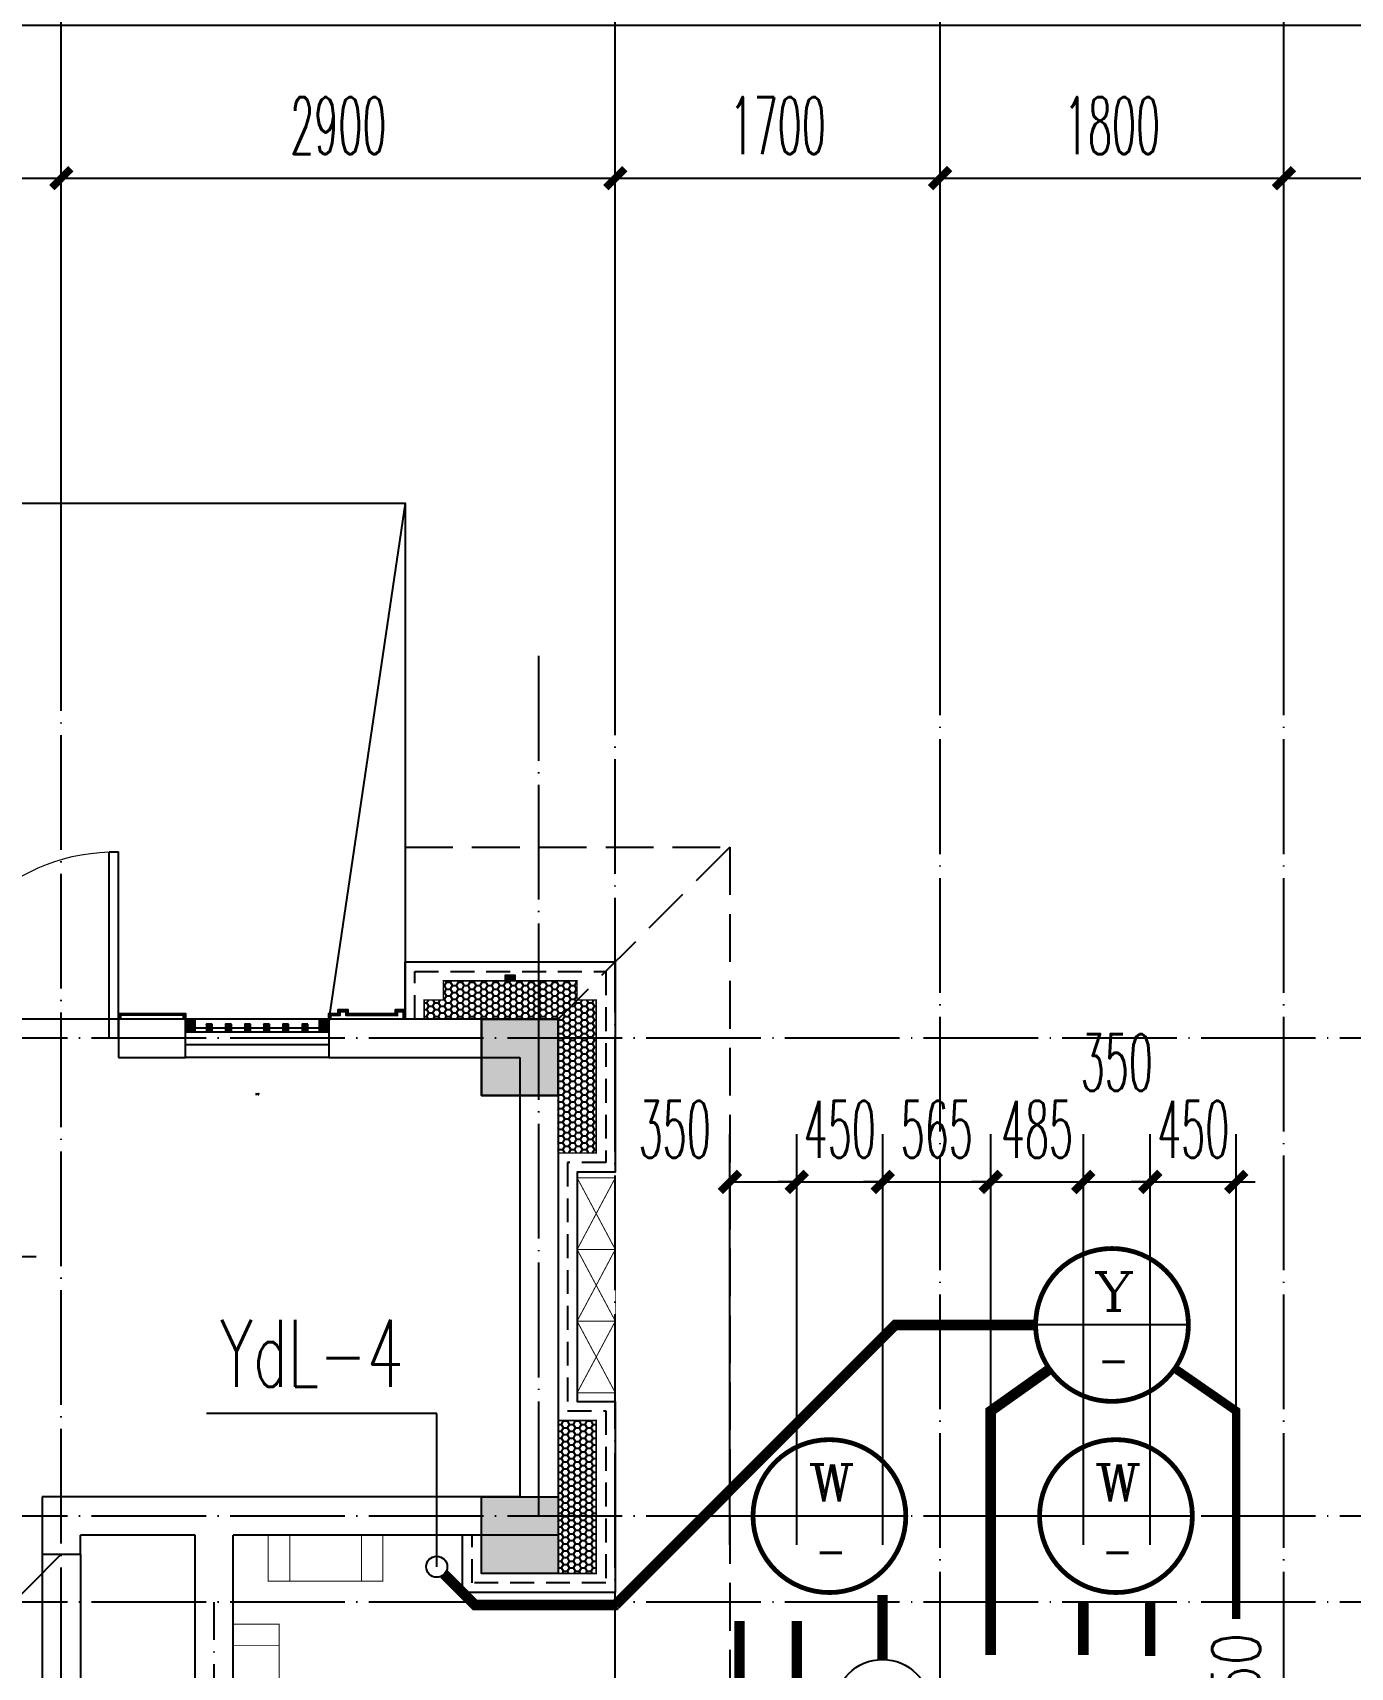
# Model space of a CAD drawing. Extents: x 27938 to 1507990, y 110129 to 923079.
# Drawn here: x 866667 to 873564, y 684866 to 693418 of the extents above; entities that cross this region are included whole.
import ezdxf
from ezdxf.enums import TextEntityAlignment as Align

# ---------------------------------------------------------------- set-up
doc = ezdxf.new("R2010")
doc.units = 0
doc.header["$LTSCALE"] = 1000
doc.header["$MEASUREMENT"] = 0
for name, pattern in [('DASH', [0.35, 0.25, -0.1]), ('DOTE', [2.42, 2, -0.2, 0.02, -0.2]), ('HIDDEN', [0.375, 0.25, -0.125])]:
    doc.linetypes.add(name, pattern=pattern)
for name, color, linetype in [('A-EQPM-MECH', 191, 'Continuous'), ('AXIS', 3, 'Continuous'), ('DIM_ELEV', 3, 'Continuous'), ('DIM_污水', 2, 'Continuous'), ('DIM_雨水', 4, 'Continuous'), ('DOTE', 1, 'Continuous'), ('PIPE-凝结', 150, 'N'), ('PIPE-污水', 2, 'W'), ('PIPE-雨水', 4, 'TG_Y'), ('PIPE-餐饮排水', 41, 'P'), ('PUB_HATCH', 8, 'Continuous'), ('TEXT_凝结', 7, 'Continuous'), ('TWT_DIM', 3, 'Continuous'), ('VPIPE-雨水', 4, 'Y'), ('WALL', 9, 'Continuous'), ('WELL_污水', 2, 'Continuous'), ('WINDOW', 4, 'Continuous'), ('WINDOW_TEXT', 7, 'Continuous'), ('卫生间', 6, 'Continuous'), ('看线', 251, 'Continuous'), ('立面', 73, 'Continuous'), ('立面-看线', 251, 'Continuous'), ('设备', 253, 'Continuous'), ('铝合金', 144, 'Continuous')]:
    doc.layers.add(name, color=color, linetype=linetype)
doc.styles.add('_TCH_DIM_T3', font='SIMPLEX.shx', dxfattribs={"width": 0.494118, "bigfont": 'GBCBIG.shx'})
doc.styles.add('_TCH_WINDOW', font='SIMPLEX.shx', dxfattribs={"width": 0.7, "height": 3.5, "bigfont": 'GBCBIG.shx'})
doc.styles.add('_TWT_CIRCLE', font='COMPLEX', dxfattribs={"width": 1.1, "height": 3.5, "bigfont": 'HZTXT'})
doc.styles.add('_TWT_PIPEDN', font='SIMPLEX', dxfattribs={"width": 0.8, "height": 3.5, "bigfont": 'HZTXT'})
doc.styles.add('_TWT_SERIAL', font='SIMPLEX', dxfattribs={"width": 0.8, "height": 3.5, "bigfont": 'HZTXT'})
doc.styles.get("Standard").update_dxf_attribs({"font": 'gbenor.shx', "bigfont": 'gbcbig.shx'})
doc.styles.add('TG_LINETYPE', font='SIMPLEX', dxfattribs={"width": 0.8, "height": 3, "bigfont": 'HZTXT'})
doc.linetypes.add('N', pattern='A,3,-0.2,["N",Standard,S=0.25,R=0,X=-0.1,Y=-0.115],-0.2', length=3.4)
doc.linetypes.add('P', pattern='A,3,-0.2,["P",Standard,S=0.25,R=0,X=-0.1,Y=-0.115],-0.2', length=3.4)
doc.linetypes.add('TG_Y', pattern='A,2,-0.229,["Y",TG_LINETYPE,S=0.1,R=0,X=-0.229,Y=-0.15],0', length=2.229)
doc.linetypes.add('W', pattern='A,3,-0.2,["W",Standard,S=0.25,R=0,X=-0.1,Y=-0.115],-0.2', length=3.4)
doc.linetypes.add('Y', pattern='A,3,-0.2,["Y",Standard,S=0.25,R=0,X=-0.1,Y=-0.115],-0.2', length=3.4)
doc.dimstyles.new('_TCH_ARCH&&100', dxfattribs={"dimtxt": 297.5, "dimasz": 100, "dimexe": 250, "dimexo": 300, "dimgap": 126.25, "dimtad": 1, "dimdec": 0, "dimzin": 0, "dimdsep": 46, "dimtxsty": '_TCH_DIM_T3', "dimblk": 'ARCHTICK', "dimcen": 0.09, "dimclrt": 4, "dimazin": 2, "dimtfac": 1, "dimtdec": 0, "dimtix": 1, "dimtmove": 2, "dimatfit": 3, "dimfxl": 100, "dimtolj": 1, "dimtzin": 0, "dimarcsym": 0})
doc.dimstyles.new('_TWT_ARCH&&100', dxfattribs={"dimtxt": 297.5, "dimasz": 100, "dimexe": 250, "dimexo": 300, "dimgap": 126.25, "dimtad": 1, "dimdec": 0, "dimzin": 0, "dimdsep": 46, "dimtxsty": '_TCH_DIM_T3', "dimblk": 'ARCHTICK', "dimcen": 0.09, "dimclrt": 7, "dimazin": 2, "dimtfac": 1, "dimtdec": 0, "dimtix": 1, "dimtmove": 2, "dimatfit": 3, "dimfxl": 1, "dimtolj": 1, "dimtzin": 0, "dimarcsym": 0})

# ---------------------------------------------------------------- blocks, each defined once
blk = doc.blocks.new('A$C148B7D8E')
at = {"layer": '卫生间', "color": 159, "linetype": 'DASH', "true_color": 0x22346e}
blk.add_line((7700, 15400), (8600, 14500), dxfattribs=at)
blk.add_lwpolyline([(9400.3, 15400), (7700, 15400), (7700, 10800), (7300, 10800), (7300, 10000), (900, 10000), (900, 9000), (-900, 9000), (-900, -900), (1750, -900), (1750, -2100), (23450, -2100), (23450, -900), (25100, -900)], dxfattribs=at)
blk = doc.blocks.new('A$C028C60F5')
at = {"color": 0}
blk.add_lwpolyline([(400, 0), (0, 0), (0, -400), (400, -400)], close=True, dxfattribs=at)
at = {"layer": 'PUB_HATCH', "color": 0}
blk.add_solid([(0, -400), (400, -400), (0, 0), (400, 0)], dxfattribs=at)
blk = doc.blocks.new('A$C341176C1')
at = {"layer": '设备', "color": 3, "const_width": 5}
blk.add_lwpolyline([(-240, -200), (0, -200), (0, -800), (-240, -800)], close=True, dxfattribs=at)
for points in [[(-240, -312.3), (0, -312.3)], [(-240, -687.7), (0, -687.7)]]:
    blk.add_lwpolyline(points, dxfattribs=at)
blk = doc.blocks.new('A$C3EFA6995')
for p in [(9700, 100), (9700, -2400), (15900, -2400)]:
    blk.add_blockref('A$C028C60F5', p)
at = {"xscale": -1}
blk.add_blockref('A$C028C60F5', (16300, 100), dxfattribs=at)
blk = doc.blocks.new('$TWTSYS$00000190')
blk.add_line((0, 0.5, 0), (0, -0.5, 0))
blk.add_circle((0, 0, 0), 0.5)
blk = doc.blocks.new('_ArchTick')
at = {"color": 0, "linetype": 'ByBlock', "const_width": 0.4}
blk.add_lwpolyline([(-0.5, -0.5), (0.5, 0.5)], dxfattribs=at)
blk = doc.blocks.new('*D708')
at = {"layer": 'Defpoints', "color": 0}
for p in [(870666.6, 687405.6), (870316.6, 685207.2), (870666.6, 685207.2)]:
    blk.add_point(p, dxfattribs=at)
at = {"layer": 'TWT_DIM', "color": 0, "lineweight": -2}
for p, q in [((870316.6, 685507.2), (870316.6, 687655.6)), ((870666.6, 685507.2), (870666.6, 687655.6)), ((870316.6, 687405.6), (870666.6, 687405.6))]:
    blk.add_line(p, q, dxfattribs=at)
at = {"layer": 'TWT_DIM', "color": 0, "lineweight": -2, "xscale": 100, "yscale": 100, "zscale": 100, "rotation": 180}
blk.add_blockref('_ArchTick', (870316.6, 687405.6), dxfattribs=at)
at = {"layer": 'TWT_DIM', "color": 0, "lineweight": -2, "xscale": 100, "yscale": 100, "zscale": 100}
blk.add_blockref('_ArchTick', (870666.6, 687405.6), dxfattribs=at)
at = {"layer": 'TWT_DIM', "color": 7, "insert": (870027.6, 687680.6), "char_height": 297.5, "attachment_point": 5, "style": '_TCH_DIM_T3'}
blk.add_mtext('\\A1;350', dxfattribs=at)
blk = doc.blocks.new('*D709')
at = {"layer": 'Defpoints', "color": 0}
for p in [(871116.5, 687405.6), (870666.6, 685207.2), (871116.5, 685207.2)]:
    blk.add_point(p, dxfattribs=at)
at = {"layer": 'TWT_DIM', "color": 0, "lineweight": -2}
for p, q in [((870666.6, 685507.2), (870666.6, 687655.6)), ((871116.5, 685507.2), (871116.5, 687655.6)), ((870666.6, 687405.6), (870566.6, 687405.6)), ((870666.6, 687405.6), (871116.5, 687405.6)), ((871116.5, 687405.6), (871216.5, 687405.6))]:
    blk.add_line(p, q, dxfattribs=at)
at = {"layer": 'TWT_DIM', "color": 0, "lineweight": -2, "xscale": 100, "yscale": 100, "zscale": 100}
blk.add_blockref('_ArchTick', (870666.6, 687405.6), dxfattribs=at)
at = {"layer": 'TWT_DIM', "color": 0, "lineweight": -2, "xscale": 100, "yscale": 100, "zscale": 100, "rotation": 180}
blk.add_blockref('_ArchTick', (871116.5, 687405.6), dxfattribs=at)
at = {"layer": 'TWT_DIM', "color": 7, "insert": (870891.5, 687680.6), "char_height": 297.5, "attachment_point": 5, "style": '_TCH_DIM_T3'}
blk.add_mtext('\\A1;450', dxfattribs=at)
blk = doc.blocks.new('*D710')
at = {"layer": 'Defpoints', "color": 0}
for p in [(871681.6, 687405.6), (871116.5, 685207.2), (871681.6, 685207.2)]:
    blk.add_point(p, dxfattribs=at)
at = {"layer": 'TWT_DIM', "color": 0, "lineweight": -2}
for p, q in [((871116.5, 685507.2), (871116.5, 687655.6)), ((871681.6, 685507.2), (871681.6, 687655.6)), ((871116.5, 687405.6), (871016.5, 687405.6)), ((871116.5, 687405.6), (871681.6, 687405.6)), ((871681.6, 687405.6), (871781.6, 687405.6))]:
    blk.add_line(p, q, dxfattribs=at)
at = {"layer": 'TWT_DIM', "color": 0, "lineweight": -2, "xscale": 100, "yscale": 100, "zscale": 100}
blk.add_blockref('_ArchTick', (871116.5, 687405.6), dxfattribs=at)
at = {"layer": 'TWT_DIM', "color": 0, "lineweight": -2, "xscale": 100, "yscale": 100, "zscale": 100, "rotation": 180}
blk.add_blockref('_ArchTick', (871681.6, 687405.6), dxfattribs=at)
at = {"layer": 'TWT_DIM', "color": 7, "insert": (871399, 687680.6), "char_height": 297.5, "attachment_point": 5, "style": '_TCH_DIM_T3'}
blk.add_mtext('\\A1;565', dxfattribs=at)
blk = doc.blocks.new('*D711')
at = {"layer": 'Defpoints', "color": 0}
for p in [(872166.6, 687405.6), (871681.6, 685207.2), (872166.6, 685207.2)]:
    blk.add_point(p, dxfattribs=at)
at = {"layer": 'TWT_DIM', "color": 0, "lineweight": -2}
for p, q in [((871681.6, 685507.2), (871681.6, 687655.6)), ((872166.6, 685507.2), (872166.6, 687655.6)), ((871681.6, 687405.6), (871581.6, 687405.6)), ((871681.6, 687405.6), (872166.6, 687405.6)), ((872166.6, 687405.6), (872266.6, 687405.6))]:
    blk.add_line(p, q, dxfattribs=at)
at = {"layer": 'TWT_DIM', "color": 0, "lineweight": -2, "xscale": 100, "yscale": 100, "zscale": 100}
blk.add_blockref('_ArchTick', (871681.6, 687405.6), dxfattribs=at)
at = {"layer": 'TWT_DIM', "color": 0, "lineweight": -2, "xscale": 100, "yscale": 100, "zscale": 100, "rotation": 180}
blk.add_blockref('_ArchTick', (872166.6, 687405.6), dxfattribs=at)
at = {"layer": 'TWT_DIM', "color": 7, "insert": (871924.1, 687680.6), "char_height": 297.5, "attachment_point": 5, "style": '_TCH_DIM_T3'}
blk.add_mtext('\\A1;485', dxfattribs=at)
blk = doc.blocks.new('*D712')
at = {"layer": 'Defpoints', "color": 0}
for p in [(872516.6, 687405.6), (872166.6, 685207.2), (872516.6, 685207.2)]:
    blk.add_point(p, dxfattribs=at)
at = {"layer": 'TWT_DIM', "color": 0, "lineweight": -2}
for p, q in [((872166.6, 685507.2), (872166.6, 687655.6)), ((872516.6, 685507.2), (872516.6, 687655.6)), ((872166.6, 687405.6), (872516.6, 687405.6))]:
    blk.add_line(p, q, dxfattribs=at)
at = {"layer": 'TWT_DIM', "color": 0, "lineweight": -2, "xscale": 100, "yscale": 100, "zscale": 100, "rotation": 180}
blk.add_blockref('_ArchTick', (872166.6, 687405.6), dxfattribs=at)
at = {"layer": 'TWT_DIM', "color": 0, "lineweight": -2, "xscale": 100, "yscale": 100, "zscale": 100}
blk.add_blockref('_ArchTick', (872516.6, 687405.6), dxfattribs=at)
at = {"layer": 'TWT_DIM', "color": 7, "insert": (872341.6, 688030.6), "char_height": 297.5, "attachment_point": 5, "style": '_TCH_DIM_T3'}
blk.add_mtext('\\A1;350', dxfattribs=at)
blk = doc.blocks.new('*D713')
at = {"layer": 'Defpoints', "color": 0}
for p in [(872966.6, 687405.6), (872516.6, 685207.2), (872966.6, 685207.2)]:
    blk.add_point(p, dxfattribs=at)
at = {"layer": 'TWT_DIM', "color": 0, "lineweight": -2}
for p, q in [((872516.6, 685507.2), (872516.6, 687655.6)), ((872966.6, 685507.2), (872966.6, 687655.6)), ((872516.6, 687405.6), (872416.6, 687405.6)), ((872516.6, 687405.6), (872966.6, 687405.6)), ((872966.6, 687405.6), (873066.6, 687405.6))]:
    blk.add_line(p, q, dxfattribs=at)
at = {"layer": 'TWT_DIM', "color": 0, "lineweight": -2, "xscale": 100, "yscale": 100, "zscale": 100}
blk.add_blockref('_ArchTick', (872516.6, 687405.6), dxfattribs=at)
at = {"layer": 'TWT_DIM', "color": 0, "lineweight": -2, "xscale": 100, "yscale": 100, "zscale": 100, "rotation": 180}
blk.add_blockref('_ArchTick', (872966.6, 687405.6), dxfattribs=at)
at = {"layer": 'TWT_DIM', "color": 7, "insert": (872741.6, 687680.6), "char_height": 297.5, "attachment_point": 5, "style": '_TCH_DIM_T3'}
blk.add_mtext('\\A1;450', dxfattribs=at)
blk = doc.blocks.new('*D937')
at = {"layer": 'AXIS', "color": 0, "lineweight": -2}
for p, q in [((873216.6, 690457.2), (873216.6, 692907.2)), ((876116.6, 690457.2), (876116.6, 692907.2)), ((873216.6, 692657.2), (876116.6, 692657.2))]:
    blk.add_line(p, q, dxfattribs=at)
at = {"layer": 'Defpoints', "color": 0}
for p in [(876116.6, 692657.2), (873216.6, 690157.2), (876116.6, 690157.2)]:
    blk.add_point(p, dxfattribs=at)
at = {"layer": 'AXIS', "color": 0, "lineweight": -2, "xscale": 100, "yscale": 100, "zscale": 100, "rotation": 180}
blk.add_blockref('_ArchTick', (873216.6, 692657.2), dxfattribs=at)
at = {"layer": 'AXIS', "color": 0, "lineweight": -2, "xscale": 100, "yscale": 100, "zscale": 100}
blk.add_blockref('_ArchTick', (876116.6, 692657.2), dxfattribs=at)
at = {"layer": 'AXIS', "color": 4, "insert": (874666.6, 692932.2), "char_height": 297.5, "attachment_point": 5, "style": '_TCH_DIM_T3'}
blk.add_mtext('\\A1;2900', dxfattribs=at)
blk = doc.blocks.new('*D938')
at = {"layer": 'AXIS', "color": 0, "lineweight": -2}
for p, q in [((871416.6, 690457.2), (871416.6, 692907.2)), ((873216.6, 690457.2), (873216.6, 692907.2)), ((871416.6, 692657.2), (873216.6, 692657.2))]:
    blk.add_line(p, q, dxfattribs=at)
at = {"layer": 'Defpoints', "color": 0}
for p in [(873216.6, 692657.2), (871416.6, 690157.2), (873216.6, 690157.2)]:
    blk.add_point(p, dxfattribs=at)
at = {"layer": 'AXIS', "color": 0, "lineweight": -2, "xscale": 100, "yscale": 100, "zscale": 100, "rotation": 180}
blk.add_blockref('_ArchTick', (871416.6, 692657.2), dxfattribs=at)
at = {"layer": 'AXIS', "color": 0, "lineweight": -2, "xscale": 100, "yscale": 100, "zscale": 100}
blk.add_blockref('_ArchTick', (873216.6, 692657.2), dxfattribs=at)
at = {"layer": 'AXIS', "color": 4, "insert": (872316.6, 692932.2), "char_height": 297.5, "attachment_point": 5, "style": '_TCH_DIM_T3'}
blk.add_mtext('\\A1;1800', dxfattribs=at)
blk = doc.blocks.new('*D939')
at = {"layer": 'AXIS', "color": 0, "lineweight": -2}
for p, q in [((869716.6, 690457.2), (869716.6, 692907.2)), ((871416.6, 690457.2), (871416.6, 692907.2)), ((869716.6, 692657.2), (871416.6, 692657.2))]:
    blk.add_line(p, q, dxfattribs=at)
at = {"layer": 'Defpoints', "color": 0}
for p in [(871416.6, 692657.2), (869716.6, 690157.2), (871416.6, 690157.2)]:
    blk.add_point(p, dxfattribs=at)
at = {"layer": 'AXIS', "color": 0, "lineweight": -2, "xscale": 100, "yscale": 100, "zscale": 100, "rotation": 180}
blk.add_blockref('_ArchTick', (869716.6, 692657.2), dxfattribs=at)
at = {"layer": 'AXIS', "color": 0, "lineweight": -2, "xscale": 100, "yscale": 100, "zscale": 100}
blk.add_blockref('_ArchTick', (871416.6, 692657.2), dxfattribs=at)
at = {"layer": 'AXIS', "color": 4, "insert": (870566.6, 692932.2), "char_height": 297.5, "attachment_point": 5, "style": '_TCH_DIM_T3'}
blk.add_mtext('\\A1;1700', dxfattribs=at)
blk = doc.blocks.new('*D940')
at = {"layer": 'AXIS', "color": 0, "lineweight": -2}
for p, q in [((866816.6, 690457.2), (866816.6, 692907.2)), ((869716.6, 690457.2), (869716.6, 692907.2)), ((866816.6, 692657.2), (869716.6, 692657.2))]:
    blk.add_line(p, q, dxfattribs=at)
at = {"layer": 'Defpoints', "color": 0}
for p in [(869716.6, 692657.2), (866816.6, 690157.2), (869716.6, 690157.2)]:
    blk.add_point(p, dxfattribs=at)
at = {"layer": 'AXIS', "color": 0, "lineweight": -2, "xscale": 100, "yscale": 100, "zscale": 100, "rotation": 180}
blk.add_blockref('_ArchTick', (866816.6, 692657.2), dxfattribs=at)
at = {"layer": 'AXIS', "color": 0, "lineweight": -2, "xscale": 100, "yscale": 100, "zscale": 100}
blk.add_blockref('_ArchTick', (869716.6, 692657.2), dxfattribs=at)
at = {"layer": 'AXIS', "color": 4, "insert": (868266.6, 692932.2), "char_height": 297.5, "attachment_point": 5, "style": '_TCH_DIM_T3'}
blk.add_mtext('\\A1;2900', dxfattribs=at)
blk = doc.blocks.new('*D941')
at = {"layer": 'AXIS', "color": 0, "lineweight": -2}
for p, q in [((864016.6, 690457.2), (864016.6, 692907.2)), ((866816.6, 690457.2), (866816.6, 692907.2)), ((864016.6, 692657.2), (866816.6, 692657.2))]:
    blk.add_line(p, q, dxfattribs=at)
at = {"layer": 'Defpoints', "color": 0}
for p in [(866816.6, 692657.2), (864016.6, 690157.2), (866816.6, 690157.2)]:
    blk.add_point(p, dxfattribs=at)
at = {"layer": 'AXIS', "color": 0, "lineweight": -2, "xscale": 100, "yscale": 100, "zscale": 100, "rotation": 180}
blk.add_blockref('_ArchTick', (864016.6, 692657.2), dxfattribs=at)
at = {"layer": 'AXIS', "color": 0, "lineweight": -2, "xscale": 100, "yscale": 100, "zscale": 100}
blk.add_blockref('_ArchTick', (866816.6, 692657.2), dxfattribs=at)
at = {"layer": 'AXIS', "color": 4, "insert": (865416.6, 692932.2), "char_height": 297.5, "attachment_point": 5, "style": '_TCH_DIM_T3'}
blk.add_mtext('\\A1;2800', dxfattribs=at)
blk = doc.blocks.new('*D959')
at = {"layer": 'AXIS', "color": 0, "lineweight": -2}
for p, q in [((827816.6, 690457.2), (827816.6, 693707.2)), ((878016.6, 690457.2), (878016.6, 693707.2)), ((827816.6, 693457.2), (878016.6, 693457.2))]:
    blk.add_line(p, q, dxfattribs=at)
at = {"layer": 'Defpoints', "color": 0}
for p in [(878016.6, 693457.2), (827816.6, 690157.2), (878016.6, 690157.2)]:
    blk.add_point(p, dxfattribs=at)
at = {"layer": 'AXIS', "color": 0, "lineweight": -2, "xscale": 100, "yscale": 100, "zscale": 100, "rotation": 180}
blk.add_blockref('_ArchTick', (827816.6, 693457.2), dxfattribs=at)
at = {"layer": 'AXIS', "color": 0, "lineweight": -2, "xscale": 100, "yscale": 100, "zscale": 100}
blk.add_blockref('_ArchTick', (878016.6, 693457.2), dxfattribs=at)
at = {"layer": 'AXIS', "color": 4, "insert": (852916.6, 693732.2), "char_height": 297.5, "attachment_point": 5, "style": '_TCH_DIM_T3'}
blk.add_mtext('\\A1;50200', dxfattribs=at)
blk = doc.blocks.new('$DorLib2D$00000116')
at = {"color": 0}
for p, q in [((-0.5, 0), (-0.1464, 0.3536)), ((0.5, 0), (0.1464, 0.3536))]:
    blk.add_line(p, q, dxfattribs=at)
for centre, start, end in [((-0.5, 0), 0, 45), ((0.5, 0), 135, 180)]:
    blk.add_arc(centre, 0.5, start, end, dxfattribs=at)
blk = doc.blocks.new('$WINLIB2D$00000001')
at = {"color": 0}
for points in [[(-0.5, 0.5), (-0.5, -0.5)], [(-0.5, 0.5), (0.5, 0.5)], [(0.5, -0.5), (0.5, 0.5)], [(0.5, 0.167), (-0.5, 0.167)], [(0.5, -0.167), (-0.5, -0.167)], [(-0.5, -0.5), (0.5, -0.5)]]:
    blk.add_lwpolyline(points, dxfattribs=at)
blk = doc.blocks.new('$DorLib2D$00000002')
for p, q in [((-0.5, 0), (-0.5, 0.4875)), ((-0.475, 0.4875), (-0.5, 0.4875)), ((-0.475, 0), (-0.475, 0.4875)), ((0.475, 0), (0.475, 0.4875)), ((0.475, 0.4875), (0.5, 0.4875)), ((0.5, 0), (0.5, 0.4875)), ((-0.5, 0), (-0.475, 0)), ((0.5, 0), (0.475, 0))]:
    blk.add_line(p, q)
at = {"lineweight": 13}
for centre, start, end in [((-0.4875, 0), 0, 88.5307), ((0.4875, 0), 91.4693, 180)]:
    blk.add_arc(centre, 0.4875, start, end, dxfattribs=at)

msp = doc.modelspace()

# ---------------------------------------------------------------- hatches: boundary and pattern name
at = {"layer": 'PIPE-凝结'}
for points in [[(872966.6, 686207.2), (872979.4, 686225.7), (872989.1, 686219)], [(872966.6, 686207.2), (872989.1, 686207.2), (872989.1, 686219)]]:
    msp.add_hatch(color=256, dxfattribs=at).paths.add_polyline_path(points)
at = {"layer": 'PIPE-雨水'}
for points in [[(871181.6, 686657.2), (871162.1, 686676.6), (871170.2, 686684.7)], [(871181.6, 686657.2), (871181.6, 686684.7), (871170.2, 686684.7)], [(871681.6, 686207.2), (871665.7, 686229.6), (871654.1, 686221.4)], [(871681.6, 686207.2), (871654.1, 686207.2), (871654.1, 686221.4)], [(868981.6, 685192.2), (868962.1, 685172.7), (868970.2, 685164.7)], [(868981.6, 685192.2), (868981.6, 685164.7), (868970.2, 685164.7)], [(869716.6, 685192.2), (869736, 685172.7), (869728, 685164.7)], [(869716.6, 685192.2), (869716.6, 685164.7), (869728, 685164.7)]]:
    msp.add_hatch(color=256, dxfattribs=at).paths.add_polyline_path(points)
at = {"layer": '立面'}
h = msp.add_hatch(dxfattribs=at)
h.set_pattern_fill('ANSI31', color=8, scale=2)
h.set_pattern_definition([(45, (-25233.4547, -107108.3295), (-2.24506403, 2.24506403), [])])
h.paths.add_polyline_path([(869191.3, 688457.2), (869141.3, 688457.2), (869141.3, 688487.2), (869191.3, 688487.2)])
h = msp.add_hatch(dxfattribs=at)
h.set_pattern_fill('ANSI31', color=8, scale=2)
h.set_pattern_definition([(45, (-25433.4547, -108177.829), (-2.24506403, 2.24506403), [])])
edge = h.paths.add_edge_path()
edge.add_line((867466.6, 688257.2), (867456.6, 688257.2))
edge.add_line((867456.6, 688257.2), (867456.6, 688277.2))
edge.add_line((867456.6, 688277.2), (867126.6, 688277.2))
edge.add_line((867126.6, 688277.2), (867126.6, 688257.3))
edge.add_line((867126.6, 688257.3), (867116.6, 688257.2))
edge.add_line((867116.6, 688257.2), (867116.6, 688287.2))
edge.add_line((867116.6, 688287.2), (867466.6, 688287.2))
edge.add_line((867466.6, 688287.2), (867466.6, 688257.2))
h = msp.add_hatch(dxfattribs=at)
h.set_pattern_fill('ANSI31', color=8, scale=2)
h.set_pattern_definition([(45, (162774.294, -266823.1597), (-2.24506403, 2.24506403), [])])
h.paths.add_polyline_path([(868616.3, 688257.3), (868216.6, 688257.3), (868216.6, 688287.3), (868266.6, 688287.3), (868266.6, 688307.4), (868316.6, 688307.4), (868316.6, 688287.4), (868566.5, 688287.1), (868566.6, 688307.4), (868616.3, 688307.4)])
h.paths.add_polyline_path([(868606.3, 688257.3), (868226.6, 688257.3), (868226.6, 688277.3), (868276.6, 688277.3), (868276.6, 688297.4), (868306.6, 688297.4), (868306.6, 688277.4), (868576.4, 688277.1), (868576.5, 688297.4), (868606.3, 688297.4)])
h = msp.add_hatch(dxfattribs=at)
h.set_pattern_fill('ANSI31', color=8, scale=2)
h.set_pattern_definition([(45, (163414.0617, -266823.3383), (-2.24506403, 2.24506403), [])])
h.paths.add_polyline_path([(867516.6, 688257.2), (867466.6, 688257.2), (867466.6, 688190.5), (867516.6, 688190.5)])
h = msp.add_hatch(dxfattribs=at)
h.set_pattern_fill('ANSI31', color=8, scale=2)
h.set_pattern_definition([(45, (163324.059, -266823.3472), (-2.24506403, 2.24506403), [])])
h.paths.add_polyline_path([(867606.6, 688230.2), (867576.6, 688230.2), (867576.6, 688190.5), (867606.6, 688190.5)])
h = msp.add_hatch(dxfattribs=at)
h.set_pattern_fill('ANSI31', color=8, scale=2)
h.set_pattern_definition([(45, (163224.059, -266823.3463), (-2.24506403, 2.24506403), [])])
h.paths.add_polyline_path([(867706.6, 688230.2), (867676.6, 688230.2), (867676.6, 688190.5), (867706.6, 688190.5)])
h = msp.add_hatch(dxfattribs=at)
h.set_pattern_fill('ANSI31', color=8, scale=2)
h.set_pattern_definition([(45, (163124.059, -266823.3454), (-2.24506403, 2.24506403), [])])
h.paths.add_polyline_path([(867806.6, 688230.2), (867776.6, 688230.2), (867776.6, 688190.5), (867806.6, 688190.5)])
h = msp.add_hatch(dxfattribs=at)
h.set_pattern_fill('ANSI31', color=8, scale=2)
h.set_pattern_definition([(45, (163024.059, -266823.3444), (-2.24506403, 2.24506403), [])])
h.paths.add_polyline_path([(867906.6, 688230.2), (867876.6, 688230.2), (867876.6, 688190.5), (867906.6, 688190.5)])
h = msp.add_hatch(dxfattribs=at)
h.set_pattern_fill('ANSI31', color=8, scale=2)
h.set_pattern_definition([(45, (162924.059, -266823.3435), (-2.24506403, 2.24506403), [])])
h.paths.add_polyline_path([(868006.6, 688230.2), (867976.6, 688230.2), (867976.6, 688190.5), (868006.6, 688190.5)])
h = msp.add_hatch(dxfattribs=at)
h.set_pattern_fill('ANSI31', color=8, scale=2)
h.set_pattern_definition([(45, (162824.059, -266823.3426), (-2.24506403, 2.24506403), [])])
h.paths.add_polyline_path([(868106.6, 688230.2), (868076.6, 688230.2), (868076.6, 688190.5), (868106.6, 688190.5)])
h = msp.add_hatch(dxfattribs=at)
h.set_pattern_fill('ANSI31', color=8, scale=2)
h.set_pattern_definition([(45, (162714.0584, -266823.342), (-2.24506403, 2.24506403), [])])
h.paths.add_polyline_path([(868216.6, 688257.2), (868166.6, 688257.2), (868166.6, 688190.5), (868216.6, 688190.5)])
at = {"layer": '立面-看线'}
h = msp.add_hatch(dxfattribs=at)
h.set_pattern_fill('HONEY', color=8, scale=13)
h.set_pattern_definition([(0, (407399.363, 156240.446), (30.95625, 17.872595), [20.6375, -41.275]), (120, (407399.363, 156240.446), (-30.9562463, 17.8726014), [20.6375, -41.275]), (60, (407399.363, 156240.446), (3.7e-06, 35.7451964), [-41.275, 20.6375])])
h.paths.add_polyline_path([(868816.3, 688357.2), (868816.3, 688457.2), (869516.3, 688457.2), (869516.3, 688357.2), (869616.3, 688357.2), (869616.3, 687557.2), (869416.6, 687557.2), (869416.6, 688257.2), (868717.2, 688257.2), (868717.2, 688357.2)])
h = msp.add_hatch(dxfattribs=at)
h.set_pattern_fill('HONEY', color=8, scale=13)
h.set_pattern_definition([(0, (407300, 153140.447), (30.95625, 17.872595), [20.6375, -41.275]), (120, (407300, 153140.447), (-30.9562463, 17.8726014), [20.6375, -41.275]), (60, (407300, 153140.447), (3.7e-06, 35.7451964), [-41.275, 20.6375])])
h.paths.add_polyline_path([(869416.6, 685557.2), (869416.6, 685557.2), (869416.6, 686157.2), (869616, 686157.2), (869616, 685357.2), (869416.6, 685357.2)])

# ---------------------------------------------------------------- linework, layer by layer
at = {"color": 8, "const_width": 8}
for points in [[(869416.6, 687557.2), (869616.3, 687557.2), (869616.3, 688357.2), (869516.3, 688357.2), (869516.3, 688457.2), (869226.3, 688457.2), (869226.3, 688457.2), (869106.3, 688457.2), (869106.3, 688457.2), (868816.3, 688457.2), (868816.3, 688357.2), (868716.3, 688357.2), (868716.3, 688257.2)], [(869416.6, 686157.2), (869616.6, 686157.2), (869616.6, 685357.2), (869016.6, 685357.2), (869016.6, 685557.2)]]:
    msp.add_lwpolyline(points, dxfattribs=at)
at = {"layer": 'A-EQPM-MECH', "color": 8}
for points in [[(863616.8, 688257.2), (863616.8, 690957.2), (868616.8, 690957.2), (868616.8, 688257.2)], [(868616.6, 690957.2), (868216.6, 688257.2)]]:
    msp.add_lwpolyline(points, dxfattribs=at)
at = {"layer": 'AXIS', "color": 8}
for p, q in [((866816.6, 690157.2), (866816.6, 694157.2)), ((869716.6, 690157.2), (869716.6, 694157.2)), ((871416.6, 690157.2), (871416.6, 694157.2)), ((873216.6, 690157.2), (873216.6, 694157.2))]:
    msp.add_line(p, q, dxfattribs=at)
at = {"layer": 'DIM_ELEV', "color": 8}
msp.add_line((865753.2, 687014.9), (866684.1, 687014.9), dxfattribs=at)
at = {"layer": 'DIM_污水'}
for p, q in [((871237.3, 685657.2), (870437.3, 685657.2)), ((872737.3, 685657.2), (871937.3, 685657.2))]:
    msp.add_line(p, q, dxfattribs=at)
at = {"layer": 'DIM_污水', "const_width": 25}
for points in [[(871237.3, 685657.2, 1), (870437.3, 685657.2, 1)], [(872737.3, 685657.2, 1), (871937.3, 685657.2, 1)]]:
    msp.add_lwpolyline(points, format="xyb", close=True, dxfattribs=at)
at = {"layer": 'DIM_雨水'}
for p, q in [((872716.6, 686657.2), (871916.6, 686657.2)), ((868781.6, 686194.3), (867577.3, 686194.3)), ((868781.6, 685392.2), (868781.6, 686194.3))]:
    msp.add_line(p, q, dxfattribs=at)
at = {"layer": 'DIM_雨水', "const_width": 25}
msp.add_lwpolyline([(872716.6, 686657.2, 1), (871916.6, 686657.2, 1)], format="xyb", close=True, dxfattribs=at)
at = {"layer": 'DOTE', "color": 169, "linetype": 'DOTE', "ltscale": 0.3}
for p, q in [((866816.6, 681157.4), (866816.6, 690157.2)), ((869316.6, 688157.2), (869316.6, 690157.2)), ((869716.6, 681757.2), (869716.6, 690157.2)), ((871416.6, 678957.2), (871416.6, 690157.2)), ((873216.6, 678957.2), (873216.6, 690157.2)), ((879916.6, 688157.2), (825916.6, 688157.2)), ((869316.6, 685657.2), (869316.6, 688157.2)), ((879916.6, 685657.2), (825916.6, 685657.2)), ((879916.6, 685207.2), (825916.6, 685207.2)), ((867616.6, 683557.2), (867616.6, 685207.2))]:
    msp.add_line(p, q, dxfattribs=at)
at = {"layer": 'PIPE-凝结', "ltscale": 0.5, "const_width": 45}
for points in [[(872966.6, 686207.2), (872645.5, 686429.5)], [(872966.6, 685119.1), (872966.6, 686207.2)]]:
    msp.add_lwpolyline(points, dxfattribs=at)
at = {"layer": 'PIPE-污水', "ltscale": 0.5, "const_width": 55}
for points in [[(871115.5, 684907.2), (871115.5, 685245)], [(872166.6, 684931.1), (872166.6, 685207.2)], [(872516.6, 684925.1), (872516.6, 685207.2)]]:
    msp.add_lwpolyline(points, dxfattribs=at)
at = {"layer": 'PIPE-雨水', "ltscale": 0.5, "const_width": 55}
for points in [[(871181.6, 686657.2), (869716.6, 685192.2)], [(871916.6, 686657.2), (871181.6, 686657.2)], [(871990.2, 686425.9), (871681.6, 686207.2)], [(871681.6, 684931.1), (871681.6, 686207.2)], [(868981.6, 685192.2), (868820.5, 685353.3)], [(869716.6, 685192.2), (868981.6, 685192.2)]]:
    msp.add_lwpolyline(points, dxfattribs=at)
at = {"layer": 'PIPE-餐饮排水', "ltscale": 0.5, "const_width": 55}
for points in [[(870366.6, 684644.6), (870366.6, 685107.6)], [(870666.6, 684715.5), (870666.6, 685107.6)]]:
    msp.add_lwpolyline(points, dxfattribs=at)
at = {"layer": 'VPIPE-雨水'}
msp.add_circle((868781.6, 685392.2), 55, dxfattribs=at)
at = {"layer": 'WALL', "color": 8}
for p, q in [((867466.6, 688257.2), (867116.6, 688257.2)), ((867116.6, 688257.2), (867116.6, 688057.2)), ((867466.6, 688057.2), (867466.6, 688257.2)), ((869416.6, 688257.2), (868216.6, 688257.2)), ((868216.6, 688257.2), (868216.6, 688057.2)), ((869416.6, 688257.2), (869416.6, 685557.2)), ((867116.6, 688057.2), (867466.6, 688057.2)), ((868216.6, 688057.2), (869216.6, 688057.2)), ((869216.6, 688057.2), (869216.6, 685757.2)), ((866716.6, 685757.3), (866716.6, 685457.2)), ((867616.6, 685757.3), (866716.6, 685757.3)), ((869216.6, 685757.2), (867616.6, 685757.3)), ((866916.6, 685457.2), (866916.6, 685557.3)), ((867516.6, 685557.3), (866916.6, 685557.3)), ((867516.6, 683657.2), (867516.6, 685557.3)), ((869416.6, 685557.2), (867716.6, 685557.3)), ((867716.6, 683657.2), (867716.6, 685557.3)), ((866716.6, 685457.2), (866916.6, 685457.2))]:
    msp.add_line(p, q, dxfattribs=at)
at = {"layer": 'WINDOW', "color": 8}
for p, q in [((867116.6, 688257.2), (865116.6, 688257.2)), ((866716.6, 685457.2), (866716.6, 683957.2)), ((866916.6, 685457.2), (866916.6, 683957.2))]:
    msp.add_line(p, q, dxfattribs=at)
at = {"layer": '看线', "color": 8}
msp.add_lwpolyline([(868616.3, 688257.2), (868616.3, 688557.2), (869716.3, 688557.2), (869716.3, 687457.2), (869516.6, 687457.2), (869516.6, 686257.2), (869716.6, 686257.2), (869716.6, 685257.2), (868916.6, 685257.2), (868916.6, 685557.2)], dxfattribs=at)
at = {"layer": '看线', "color": 8, "linetype": 'HIDDEN', "ltscale": 0.5}
msp.add_lwpolyline([(868666.3, 688257.2), (868666.3, 688507.2), (869666.3, 688507.2), (869666.3, 687507.2), (869466.6, 687507.2), (869466.6, 686207.2), (869666.6, 686207.2), (869666.6, 685307.2), (868966.6, 685307.2), (868966.6, 685557.2)], dxfattribs=at)
at = {"layer": '立面', "color": 8}
for p, q in [((868006.6, 688230.2), (867976.6, 688230.2)), ((867976.6, 688230.2), (867976.6, 688190.5)), ((868006.6, 688190.5), (868006.6, 688230.2)), ((867976.6, 688190.5), (868006.6, 688190.5))]:
    msp.add_line(p, q, dxfattribs=at)
for points in [[(869191.3, 688457.2), (869141.3, 688457.2), (869141.3, 688487.2), (869191.3, 688487.2)], [(867516.6, 688257.2), (867466.6, 688257.2), (867466.6, 688190.5), (867516.6, 688190.5)], [(867606.6, 688230.2), (867576.6, 688230.2), (867576.6, 688190.5), (867606.6, 688190.5)], [(867706.6, 688230.2), (867676.6, 688230.2), (867676.6, 688190.5), (867706.6, 688190.5)], [(867806.6, 688230.2), (867776.6, 688230.2), (867776.6, 688190.5), (867806.6, 688190.5)], [(867906.6, 688230.2), (867876.6, 688230.2), (867876.6, 688190.5), (867906.6, 688190.5)], [(868216.6, 688257.2), (868166.6, 688257.2), (868166.6, 688190.5), (868216.6, 688190.5)]]:
    msp.add_lwpolyline(points, close=True, dxfattribs=at)
msp.add_lwpolyline([(867466.6, 688257.2), (867456.6, 688257.2), (867456.6, 688277.2), (867126.6, 688277.2), (867126.6, 688257.3), (867116.6, 688257.2), (867116.6, 688287.2), (867466.6, 688287.2), (867466.6, 688257.2)], dxfattribs=at)
at = {"layer": '设备', "color": 8, "const_width": 5}
for points in [[(869516.6, 687052.2), (869516.6, 687427.2), (869716.6, 687427.2), (869716.6, 687052.2)], [(869516.6, 686677.2), (869516.6, 687052.2), (869716.6, 687052.2), (869716.6, 686677.2)], [(869516.6, 686302.2), (869516.6, 686677.2), (869716.6, 686677.2), (869716.6, 686302.2)]]:
    msp.add_lwpolyline(points, close=True, dxfattribs=at)
for points in [[(869516.6, 687427.2), (869716.6, 687052.2)], [(869716.6, 687427.2), (869516.6, 687052.2)], [(869516.6, 687052.2), (869716.6, 686677.2)], [(869716.6, 687052.2), (869516.6, 686677.2)], [(869516.6, 686677.2), (869716.6, 686302.2)], [(869716.6, 686677.2), (869516.6, 686302.2)]]:
    msp.add_lwpolyline(points, dxfattribs=at)
at = {"layer": '铝合金', "color": 8}
for p, q in [((867576.6, 688210.3), (867516.6, 688210.3)), ((867676.6, 688210.3), (867606.6, 688210.3)), ((867776.6, 688210.3), (867706.6, 688210.3)), ((867876.6, 688210.3), (867806.6, 688210.3)), ((867976.6, 688210.3), (867906.6, 688210.3)), ((868076.6, 688210.3), (868006.6, 688210.3)), ((868166.6, 688210.3), (868106.6, 688210.3))]:
    msp.add_line(p, q, dxfattribs=at)
for points in [[(869191.3, 688457.2), (869141.3, 688457.2), (869141.3, 688487.2), (869191.3, 688487.2)], [(867516.6, 688257.2), (867466.6, 688257.2), (867466.6, 688190.5), (867516.6, 688190.5)], [(867606.6, 688230.2), (867576.6, 688230.2), (867576.6, 688190.5), (867606.6, 688190.5)], [(867706.6, 688230.2), (867676.6, 688230.2), (867676.6, 688190.5), (867706.6, 688190.5)], [(867806.6, 688230.2), (867776.6, 688230.2), (867776.6, 688190.5), (867806.6, 688190.5)], [(867906.6, 688230.2), (867876.6, 688230.2), (867876.6, 688190.5), (867906.6, 688190.5)], [(868006.6, 688230.2), (867976.6, 688230.2), (867976.6, 688190.5), (868006.6, 688190.5)], [(868106.6, 688230.2), (868076.6, 688230.2), (868076.6, 688190.5), (868106.6, 688190.5)], [(868216.6, 688257.2), (868166.6, 688257.2), (868166.6, 688190.5), (868216.6, 688190.5)]]:
    msp.add_lwpolyline(points, close=True, dxfattribs=at)
for points in [[(867466.6, 688257.2), (867456.6, 688257.2), (867456.6, 688277.2), (867126.6, 688277.2), (867126.6, 688257.3), (867116.6, 688257.2), (867116.6, 688287.2), (867466.6, 688287.2), (867466.6, 688257.2)], [(868216.6, 688257.3), (868216.6, 688287.3), (868266.6, 688287.3), (868266.6, 688307.4), (868316.6, 688307.4), (868316.6, 688287.4), (868566.5, 688287.1), (868566.6, 688307.4), (868616.3, 688307.4), (868616.3, 688257.3)], [(868226.6, 688257.3), (868226.6, 688277.3), (868276.6, 688277.3), (868276.6, 688297.4), (868306.6, 688297.4), (868306.6, 688277.4), (868576.4, 688277.1), (868576.5, 688297.4), (868606.3, 688297.4), (868606.3, 688257.3)]]:
    msp.add_lwpolyline(points, dxfattribs=at)

# ---------------------------------------------------------------- block references
at = {"color": 8, "xscale": -1}
for name, p in [('A$C148B7D8E', (878016.6, 673757.2)), ('A$C3EFA6995', (879116.6, 688157.2)), ('A$C341176C1', (867716.6, 685291.7))]:
    msp.add_blockref(name, p, dxfattribs=at)
at = {"color": 8}
msp.add_blockref('A$C028C60F5', (869016.6, 688257.2), dxfattribs=at)
at = {"color": 8, "xscale": -1, "rotation": 270}
msp.add_blockref('A$C341176C1', (868699.8, 685557.2), dxfattribs=at)
at = {"layer": 'WELL_污水', "xscale": 500, "yscale": 500, "zscale": 500, "rotation": 270}
msp.add_blockref('$TWTSYS$00000190', (871115.5, 684657.2), dxfattribs=at)
at = {"layer": 'WINDOW', "color": 8}
ref = msp.add_blockref('$DorLib2D$00000002', (866116.6, 688157.2), dxfattribs=dict(at, xscale=2000, yscale=-2000, zscale=2000, rotation=180))
ref.add_attrib('A', "DYM2026'", (866106.3, 687861.7), dxfattribs={"layer": 'WINDOW_TEXT', "color": 8, "ltscale": 0.5, "height": 5.95, "style": '_TCH_WINDOW', "width": 0.494118})
ref = msp.add_blockref('$WINLIB2D$00000001', (867841.6, 688157.2), dxfattribs=dict(at, xscale=750.0034281517146, yscale=-200, zscale=750.0034281517146, rotation=180))
ref.add_attrib('A', "C07'26'", (867833.7, 687861.7), dxfattribs={"layer": 'WINDOW_TEXT', "color": 8, "ltscale": 0.5, "height": 5.95, "style": '_TCH_WINDOW', "width": 0.494118})
ref = msp.add_blockref('$DorLib2D$00000116', (866816.6, 684707.2), dxfattribs=dict(at, xscale=-1500, yscale=-1500, zscale=-1500, rotation=270.000010069939))
ref.add_attrib('A', 'BFGM1518', (867056.2, 684699.7), dxfattribs={"layer": 'WINDOW_TEXT', "color": 8, "ltscale": 0.5, "height": 4.25, "rotation": 90.00001, "style": '_TCH_WINDOW', "width": 0.494118})

# ---------------------------------------------------------------- texts
at = {"layer": 'DIM_污水', "color": 7, "style": '_TWT_CIRCLE'}
for s, height, width, p, p2 in [('W', 193.3, 1.1, (870725.9, 685733.5), (870970.9, 685733.5)), ('W', 193.3, 1.1, (872225.9, 685733.5), (872470.9, 685733.5)), ('-', 207, 0.855556, (870761.4, 685375.9), (870928.4, 685375.9)), ('-', 207, 0.855556, (872261.4, 685375.9), (872428.4, 685375.9))]:
    msp.add_text(s, height=height, dxfattribs=dict(at, width=width)).set_placement(p, p2, align=Align.FIT)
at = {"layer": 'DIM_雨水', "color": 7, "style": '_TWT_CIRCLE'}
for s, height, width, p, p2 in [('Y', 198.8, 1.1, (872217.7, 686732.7), (872435.3, 686732.7)), ('-', 207, 0.855556, (872240.7, 686375.9), (872407.7, 686375.9))]:
    msp.add_text(s, height=height, dxfattribs=dict(at, width=width)).set_placement(p, p2, align=Align.FIT)
at = {"layer": 'DIM_雨水', "color": 7, "style": '_TWT_SERIAL', "width": 0.64}
msp.add_text('YdL-4', height=350, dxfattribs=at).set_placement((867647.3, 686334.3))
at = {"layer": 'TEXT_凝结', "style": '_TWT_PIPEDN', "width": 0.8}
msp.add_text('DN50', height=250, rotation=90, dxfattribs=at).set_placement((873091.6, 684335.7))

# ---------------------------------------------------------------- dimensions: what is measured, and where the dimension line sits
at = {"layer": 'AXIS', "color": 8}
for p1, p2, distance, picture, middle in [((827816.6, 690157.2), (878016.6, 690157.2), 3300, '*D959', (852916.6, 693732.2)), ((864016.6, 690157.2), (866816.6, 690157.2), 2500, '*D941', (865416.6, 692932.2)), ((866816.6, 690157.2), (869716.6, 690157.2), 2500, '*D940', (868266.6, 692932.2)), ((869716.6, 690157.2), (871416.6, 690157.2), 2500, '*D939', (870566.6, 692932.2)), ((871416.6, 690157.2), (873216.6, 690157.2), 2500, '*D938', (872316.6, 692932.2)), ((873216.6, 690157.2), (876116.6, 690157.2), 2500, '*D937', (874666.6, 692932.2))]:
    dim = msp.add_aligned_dim(p1=p1, p2=p2, distance=distance, dimstyle='_TCH_ARCH&&100', dxfattribs=at)
    dim.commit()
    dim.dimension.update_dxf_attribs({"geometry": picture, "text_midpoint": middle})
at = {"layer": 'TWT_DIM'}
for base, p1, p2, picture, middle in [((872516.6, 687405.6), (872166.6, 685207.2), (872516.6, 685207.2), '*D712', (872341.6, 688030.6)), ((870666.6, 687405.6), (870316.6, 685207.2), (870666.6, 685207.2), '*D708', (870027.6, 687680.6))]:
    dim = msp.add_linear_dim(base=base, p1=p1, p2=p2, angle=0, dimstyle='_TWT_ARCH&&100', dxfattribs=at)
    dim.commit()
    dim.dimension.update_dxf_attribs({"geometry": picture, "text_midpoint": middle, "dimtype": 129})
for p1, p2, picture, middle in [((870666.6, 685207.2), (871116.5, 685207.2), '*D709', (870891.5, 687680.6)), ((871116.5, 685207.2), (871681.6, 685207.2), '*D710', (871399, 687680.6)), ((871681.6, 685207.2), (872166.6, 685207.2), '*D711', (871924.1, 687680.6)), ((872516.6, 685207.2), (872966.6, 685207.2), '*D713', (872741.6, 687680.6))]:
    dim = msp.add_aligned_dim(p1=p1, p2=p2, distance=2198.4, dimstyle='_TWT_ARCH&&100', dxfattribs=at)
    dim.commit()
    dim.dimension.update_dxf_attribs({"geometry": picture, "text_midpoint": middle})

doc.saveas('drawing.dxf')
